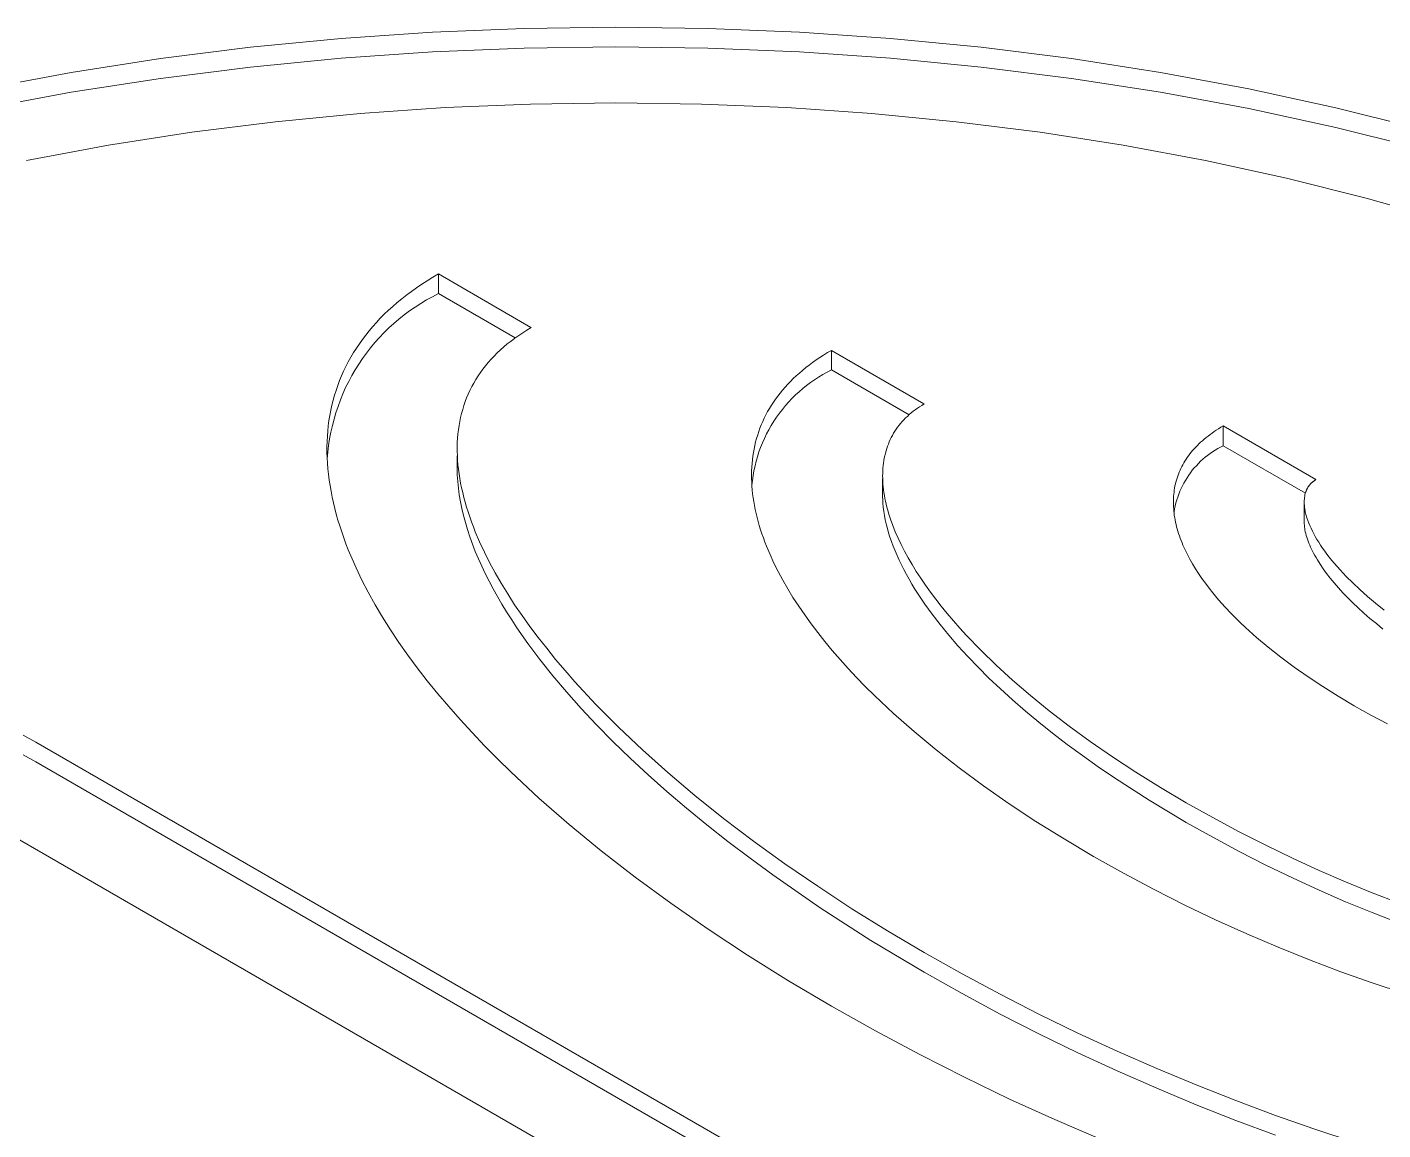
# Model space of a CAD drawing. Header units: millimetres. Extents: x -279 to 4999, y 61 to 3536.
# Drawn here: x 4712.91 to 4725.28, y 1405.73 to 1415.79 of the extents above; entities that cross this region are included whole.
import ezdxf

# ---------------------------------------------------------------- set-up
doc = ezdxf.new("R2010")
doc.units = ezdxf.units.MM
doc.layers.add('ZANO_R', color=7, linetype='Continuous', lineweight=0)

msp = doc.modelspace()

# ---------------------------------------------------------------- linework, layer by layer
at = {"layer": 'ZANO_R'}
for p, q in [((4714.952, 1415.602), (4715.78, 1415.683)), ((4715.78, 1415.683), (4716.613, 1415.74)), ((4716.613, 1415.74), (4717.449, 1415.775)), ((4717.449, 1415.775), (4718.286, 1415.786)), ((4718.286, 1415.786), (4719.123, 1415.775)), ((4719.123, 1415.775), (4719.959, 1415.74)), ((4719.959, 1415.74), (4720.792, 1415.683)), ((4720.792, 1415.683), (4721.619, 1415.602)), ((4714.131, 1415.499), (4714.952, 1415.602)), ((4715.78, 1415.503), (4716.613, 1415.56)), ((4716.613, 1415.56), (4717.449, 1415.595)), ((4717.449, 1415.595), (4718.286, 1415.606)), ((4718.286, 1415.606), (4719.123, 1415.595)), ((4719.123, 1415.595), (4719.959, 1415.56)), ((4719.959, 1415.56), (4720.792, 1415.503)), ((4721.619, 1415.602), (4722.441, 1415.499)), ((4713.317, 1415.372), (4714.131, 1415.499)), ((4714.952, 1415.422), (4715.78, 1415.503)), ((4720.792, 1415.503), (4721.619, 1415.422)), ((4722.441, 1415.499), (4723.255, 1415.372)), ((4712.512, 1415.222), (4713.317, 1415.372)), ((4713.317, 1415.192), (4714.131, 1415.319)), ((4714.131, 1415.319), (4714.952, 1415.422)), ((4721.619, 1415.422), (4722.441, 1415.319)), ((4722.441, 1415.319), (4723.255, 1415.192)), ((4723.255, 1415.372), (4724.06, 1415.223)), ((4712.512, 1415.043), (4713.317, 1415.192)), ((4723.255, 1415.192), (4724.06, 1415.043)), ((4724.06, 1415.223), (4724.853, 1415.05)), ((4717.506, 1415.084), (4716.728, 1415.052)), ((4718.286, 1415.095), (4717.506, 1415.084)), ((4719.066, 1415.084), (4718.286, 1415.095)), ((4719.844, 1415.052), (4719.066, 1415.084)), ((4715.952, 1414.998), (4715.181, 1414.923)), ((4716.728, 1415.052), (4715.952, 1414.998)), ((4720.619, 1414.998), (4719.844, 1415.052)), ((4721.391, 1414.923), (4720.619, 1414.998)), ((4724.06, 1415.043), (4724.853, 1414.87)), ((4724.853, 1415.05), (4725.634, 1414.854)), ((4714.416, 1414.827), (4713.658, 1414.709)), ((4715.181, 1414.923), (4714.416, 1414.827)), ((4722.156, 1414.827), (4721.391, 1414.923)), ((4722.914, 1414.709), (4722.156, 1414.827)), ((4724.853, 1414.87), (4725.634, 1414.675)), ((4713.658, 1414.709), (4712.909, 1414.57)), ((4723.663, 1414.57), (4722.914, 1414.709)), ((4724.402, 1414.409), (4723.663, 1414.57)), ((4725.13, 1414.227), (4724.402, 1414.409)), ((4725.844, 1414.024), (4725.13, 1414.227)), ((4716.515, 1413.441), (4716.564, 1413.473)), ((4716.564, 1413.473), (4716.615, 1413.504)), ((4716.615, 1413.504), (4716.666, 1413.535)), ((4716.666, 1413.535), (4717.511, 1413.047)), ((4716.666, 1413.535), (4716.666, 1413.355)), ((4716.333, 1413.309), (4716.377, 1413.343)), ((4716.377, 1413.343), (4716.421, 1413.376)), ((4716.421, 1413.376), (4716.468, 1413.409)), ((4716.468, 1413.409), (4716.515, 1413.441)), ((4716.612, 1413.327), (4716.666, 1413.355)), ((4716.666, 1413.355), (4717.366, 1412.951)), ((4716.211, 1413.203), (4716.25, 1413.239)), ((4716.25, 1413.239), (4716.291, 1413.274)), ((4716.291, 1413.274), (4716.333, 1413.309)), ((4716.403, 1413.198), (4716.454, 1413.233)), ((4716.454, 1413.233), (4716.505, 1413.266)), ((4716.505, 1413.266), (4716.558, 1413.298)), ((4716.558, 1413.298), (4716.612, 1413.327)), ((4716.067, 1413.055), (4716.101, 1413.093)), ((4716.101, 1413.093), (4716.136, 1413.13)), ((4716.136, 1413.13), (4716.173, 1413.167)), ((4716.173, 1413.167), (4716.211, 1413.203)), ((4716.214, 1413.042), (4716.259, 1413.083)), ((4716.259, 1413.083), (4716.306, 1413.123)), ((4716.306, 1413.123), (4716.354, 1413.161)), ((4716.354, 1413.161), (4716.403, 1413.198)), ((4715.974, 1412.938), (4716.004, 1412.977)), ((4716.004, 1412.977), (4716.035, 1413.016)), ((4716.035, 1413.016), (4716.067, 1413.055)), ((4716.128, 1412.954), (4716.17, 1412.999)), ((4716.17, 1412.999), (4716.214, 1413.042)), ((4717.399, 1412.974), (4717.363, 1412.949)), ((4717.436, 1412.998), (4717.399, 1412.974)), ((4717.474, 1413.022), (4717.436, 1412.998)), ((4717.513, 1413.046), (4717.474, 1413.022)), ((4715.892, 1412.817), (4715.918, 1412.858)), ((4715.918, 1412.858), (4715.945, 1412.898)), ((4715.945, 1412.898), (4715.974, 1412.938)), ((4716.01, 1412.813), (4716.048, 1412.861)), ((4716.048, 1412.861), (4716.087, 1412.908)), ((4716.087, 1412.908), (4716.128, 1412.954)), ((4717.232, 1412.843), (4717.203, 1412.815)), ((4717.263, 1412.87), (4717.232, 1412.843)), ((4717.295, 1412.897), (4717.263, 1412.87)), ((4717.329, 1412.923), (4717.295, 1412.897)), ((4717.363, 1412.949), (4717.329, 1412.923)), ((4720.215, 1412.817), (4720.252, 1412.838)), ((4720.252, 1412.838), (4721.096, 1412.351)), ((4720.252, 1412.838), (4720.252, 1412.659)), ((4715.823, 1412.692), (4715.844, 1412.734)), ((4715.844, 1412.734), (4715.868, 1412.776)), ((4715.868, 1412.776), (4715.892, 1412.817)), ((4715.907, 1412.66), (4715.94, 1412.712)), ((4715.94, 1412.712), (4715.974, 1412.763)), ((4715.974, 1412.763), (4716.01, 1412.813)), ((4717.121, 1412.728), (4717.096, 1412.698)), ((4717.147, 1412.757), (4717.121, 1412.728)), ((4717.174, 1412.786), (4717.147, 1412.757)), ((4717.203, 1412.815), (4717.174, 1412.786)), ((4720.048, 1412.703), (4720.08, 1412.727)), ((4720.08, 1412.727), (4720.112, 1412.75)), ((4720.112, 1412.75), (4720.146, 1412.773)), ((4720.146, 1412.773), (4720.18, 1412.795)), ((4720.18, 1412.795), (4720.215, 1412.817)), ((4715.765, 1412.562), (4715.783, 1412.606)), ((4715.783, 1412.606), (4715.802, 1412.649)), ((4715.802, 1412.649), (4715.823, 1412.692)), ((4715.848, 1412.553), (4715.876, 1412.607)), ((4715.876, 1412.607), (4715.907, 1412.66)), ((4717.028, 1412.605), (4717.008, 1412.572)), ((4717.05, 1412.636), (4717.028, 1412.605)), ((4717.072, 1412.667), (4717.05, 1412.636)), ((4717.096, 1412.698), (4717.072, 1412.667)), ((4719.904, 1412.58), (4719.931, 1412.606)), ((4719.931, 1412.606), (4719.959, 1412.631)), ((4719.959, 1412.631), (4719.988, 1412.655)), ((4719.988, 1412.655), (4720.017, 1412.68)), ((4720.017, 1412.68), (4720.048, 1412.703)), ((4720.098, 1412.57), (4720.135, 1412.594)), ((4720.135, 1412.594), (4720.173, 1412.617)), ((4720.173, 1412.617), (4720.212, 1412.638)), ((4720.212, 1412.638), (4720.252, 1412.659)), ((4720.252, 1412.659), (4720.96, 1412.25)), ((4715.719, 1412.428), (4715.733, 1412.473)), ((4715.733, 1412.473), (4715.748, 1412.518)), ((4715.748, 1412.518), (4715.765, 1412.562)), ((4715.795, 1412.442), (4715.82, 1412.498)), ((4715.82, 1412.498), (4715.848, 1412.553)), ((4716.954, 1412.473), (4716.939, 1412.439)), ((4716.971, 1412.507), (4716.954, 1412.473)), ((4716.989, 1412.54), (4716.971, 1412.507)), ((4717.008, 1412.572), (4716.989, 1412.54)), ((4719.784, 1412.448), (4719.806, 1412.476)), ((4719.806, 1412.476), (4719.829, 1412.502)), ((4719.829, 1412.502), (4719.853, 1412.529)), ((4719.853, 1412.529), (4719.878, 1412.555)), ((4719.878, 1412.555), (4719.904, 1412.58)), ((4719.957, 1412.461), (4719.991, 1412.49)), ((4719.991, 1412.49), (4720.025, 1412.518)), ((4720.025, 1412.518), (4720.061, 1412.544)), ((4720.061, 1412.544), (4720.098, 1412.57)), ((4715.695, 1412.337), (4715.706, 1412.383)), ((4715.706, 1412.383), (4715.719, 1412.428)), ((4715.751, 1412.327), (4715.772, 1412.385)), ((4715.772, 1412.385), (4715.795, 1412.442)), ((4716.911, 1412.37), (4716.899, 1412.335)), ((4716.924, 1412.405), (4716.911, 1412.37)), ((4716.939, 1412.439), (4716.924, 1412.405)), ((4719.704, 1412.337), (4719.723, 1412.365)), ((4719.723, 1412.365), (4719.742, 1412.393)), ((4719.742, 1412.393), (4719.763, 1412.421)), ((4719.763, 1412.421), (4719.784, 1412.448)), ((4719.832, 1412.334), (4719.862, 1412.367)), ((4719.862, 1412.367), (4719.892, 1412.399)), ((4719.892, 1412.399), (4719.924, 1412.431)), ((4719.924, 1412.431), (4719.957, 1412.461)), ((4721.098, 1412.349), (4721.077, 1412.336)), ((4715.668, 1412.197), (4715.676, 1412.244)), ((4715.676, 1412.244), (4715.685, 1412.291)), ((4715.685, 1412.291), (4715.695, 1412.337)), ((4715.714, 1412.21), (4715.731, 1412.269)), ((4715.731, 1412.269), (4715.751, 1412.327)), ((4716.869, 1412.226), (4716.861, 1412.189)), ((4716.878, 1412.262), (4716.869, 1412.226)), ((4716.888, 1412.299), (4716.878, 1412.262)), ((4716.899, 1412.335), (4716.888, 1412.299)), ((4719.625, 1412.189), (4719.639, 1412.219)), ((4719.639, 1412.219), (4719.654, 1412.249)), ((4719.654, 1412.249), (4719.67, 1412.279)), ((4719.67, 1412.279), (4719.687, 1412.308)), ((4719.687, 1412.308), (4719.704, 1412.337)), ((4719.726, 1412.191), (4719.751, 1412.228)), ((4719.751, 1412.228), (4719.777, 1412.264)), ((4719.777, 1412.264), (4719.804, 1412.299)), ((4719.804, 1412.299), (4719.832, 1412.334)), ((4720.928, 1412.221), (4720.913, 1412.204)), ((4720.945, 1412.236), (4720.928, 1412.221)), ((4720.962, 1412.252), (4720.945, 1412.236)), ((4720.98, 1412.267), (4720.962, 1412.252)), ((4720.998, 1412.282), (4720.98, 1412.267)), ((4721.017, 1412.296), (4720.998, 1412.282)), ((4721.036, 1412.31), (4721.017, 1412.296)), ((4721.056, 1412.323), (4721.036, 1412.31)), ((4721.077, 1412.336), (4721.056, 1412.323)), ((4715.654, 1412.054), (4715.657, 1412.102)), ((4715.657, 1412.102), (4715.662, 1412.15)), ((4715.662, 1412.15), (4715.668, 1412.197)), ((4715.685, 1412.091), (4715.699, 1412.151)), ((4715.699, 1412.151), (4715.714, 1412.21)), ((4716.849, 1412.113), (4716.845, 1412.075)), ((4716.855, 1412.151), (4716.849, 1412.113)), ((4716.861, 1412.189), (4716.855, 1412.151)), ((4719.579, 1412.066), (4719.589, 1412.097)), ((4719.589, 1412.097), (4719.6, 1412.128)), ((4719.6, 1412.128), (4719.612, 1412.159)), ((4719.612, 1412.159), (4719.625, 1412.189)), ((4719.66, 1412.075), (4719.681, 1412.114)), ((4719.681, 1412.114), (4719.703, 1412.153)), ((4719.703, 1412.153), (4719.726, 1412.191)), ((4720.831, 1412.1), (4720.819, 1412.081)), ((4720.843, 1412.118), (4720.831, 1412.1)), ((4720.856, 1412.136), (4720.843, 1412.118)), ((4720.869, 1412.154), (4720.856, 1412.136)), ((4720.883, 1412.171), (4720.869, 1412.154)), ((4720.897, 1412.188), (4720.883, 1412.171)), ((4720.913, 1412.204), (4720.897, 1412.188)), ((4723.725, 1412.083), (4723.744, 1412.097)), ((4723.744, 1412.097), (4723.763, 1412.11)), ((4723.763, 1412.11), (4723.784, 1412.123)), ((4723.784, 1412.123), (4723.804, 1412.136)), ((4723.804, 1412.136), (4723.826, 1412.148)), ((4723.826, 1412.148), (4724.672, 1411.659)), ((4723.826, 1412.148), (4723.826, 1411.968)), ((4715.65, 1411.957), (4715.651, 1412.005)), ((4715.651, 1412.005), (4715.654, 1412.054)), ((4715.657, 1411.909), (4715.665, 1411.97)), ((4715.665, 1411.97), (4715.674, 1412.03)), ((4715.674, 1412.03), (4715.685, 1412.091)), ((4716.839, 1411.997), (4716.838, 1411.957)), ((4716.842, 1412.036), (4716.839, 1411.997)), ((4716.845, 1412.075), (4716.842, 1412.036)), ((4719.546, 1411.938), (4719.553, 1411.971)), ((4719.553, 1411.971), (4719.56, 1412.003)), ((4719.56, 1412.003), (4719.569, 1412.035)), ((4719.569, 1412.035), (4719.579, 1412.066)), ((4719.606, 1411.953), (4719.623, 1411.994)), ((4719.623, 1411.994), (4719.641, 1412.035)), ((4719.641, 1412.035), (4719.66, 1412.075)), ((4720.771, 1411.983), (4720.763, 1411.963)), ((4720.78, 1412.004), (4720.771, 1411.983)), ((4720.789, 1412.024), (4720.78, 1412.004)), ((4720.798, 1412.043), (4720.789, 1412.024)), ((4720.808, 1412.062), (4720.798, 1412.043)), ((4720.819, 1412.081), (4720.808, 1412.062)), ((4723.575, 1411.955), (4723.59, 1411.97)), ((4723.59, 1411.97), (4723.605, 1411.985)), ((4723.605, 1411.985), (4723.62, 1411.999)), ((4723.62, 1411.999), (4723.636, 1412.014)), ((4723.636, 1412.014), (4723.653, 1412.028)), ((4723.653, 1412.028), (4723.67, 1412.042)), ((4723.67, 1412.042), (4723.688, 1412.056)), ((4723.688, 1412.056), (4723.706, 1412.07)), ((4723.706, 1412.07), (4723.725, 1412.083)), ((4723.801, 1411.956), (4723.826, 1411.968)), ((4723.826, 1411.968), (4724.576, 1411.536)), ((4715.65, 1411.907), (4715.65, 1411.957)), ((4715.652, 1411.858), (4715.65, 1411.907)), ((4715.652, 1411.847), (4715.657, 1411.909)), ((4715.654, 1411.808), (4715.652, 1411.858)), ((4716.838, 1411.957), (4716.838, 1411.917)), ((4716.838, 1411.917), (4716.84, 1411.877)), ((4716.838, 1411.759), (4716.838, 1411.877)), ((4716.84, 1411.877), (4716.842, 1411.836)), ((4719.531, 1411.84), (4719.535, 1411.873)), ((4719.535, 1411.873), (4719.54, 1411.906)), ((4719.54, 1411.906), (4719.546, 1411.938)), ((4719.565, 1411.826), (4719.578, 1411.868)), ((4719.578, 1411.868), (4719.591, 1411.911)), ((4719.591, 1411.911), (4719.606, 1411.953)), ((4720.734, 1411.855), (4720.73, 1411.832)), ((4720.739, 1411.877), (4720.734, 1411.855)), ((4720.744, 1411.899), (4720.739, 1411.877)), ((4720.75, 1411.92), (4720.744, 1411.899)), ((4720.756, 1411.942), (4720.75, 1411.92)), ((4720.763, 1411.963), (4720.756, 1411.942)), ((4723.477, 1411.828), (4723.487, 1411.844)), ((4723.487, 1411.844), (4723.498, 1411.861)), ((4723.498, 1411.861), (4723.51, 1411.877)), ((4723.51, 1411.877), (4723.522, 1411.893)), ((4723.522, 1411.893), (4723.534, 1411.908)), ((4723.534, 1411.908), (4723.547, 1411.924)), ((4723.547, 1411.924), (4723.561, 1411.939)), ((4723.561, 1411.939), (4723.575, 1411.955)), ((4723.62, 1411.826), (4723.64, 1411.845)), ((4723.64, 1411.845), (4723.662, 1411.863)), ((4723.662, 1411.863), (4723.684, 1411.88)), ((4723.684, 1411.88), (4723.706, 1411.897)), ((4723.706, 1411.897), (4723.729, 1411.913)), ((4723.729, 1411.913), (4723.752, 1411.928)), ((4723.752, 1411.928), (4723.776, 1411.942)), ((4723.776, 1411.942), (4723.801, 1411.956)), ((4715.658, 1411.757), (4715.654, 1411.808)), ((4715.664, 1411.707), (4715.658, 1411.757)), ((4716.841, 1411.842), (4716.838, 1411.778)), ((4716.838, 1411.759), (4716.839, 1411.73)), ((4716.839, 1411.73), (4716.839, 1411.701)), ((4716.842, 1411.836), (4716.845, 1411.795)), ((4716.845, 1411.795), (4716.849, 1411.753)), ((4716.849, 1411.753), (4716.855, 1411.712)), ((4719.523, 1411.704), (4719.524, 1411.738)), ((4719.524, 1411.738), (4719.525, 1411.772)), ((4719.525, 1411.772), (4719.528, 1411.806)), ((4719.528, 1411.806), (4719.531, 1411.84)), ((4719.537, 1411.695), (4719.545, 1411.739)), ((4719.545, 1411.739), (4719.555, 1411.783)), ((4719.555, 1411.783), (4719.565, 1411.826)), ((4720.722, 1411.763), (4720.72, 1411.74)), ((4720.72, 1411.74), (4720.72, 1411.716)), ((4720.724, 1411.787), (4720.722, 1411.763)), ((4720.727, 1411.81), (4720.724, 1411.787)), ((4720.73, 1411.832), (4720.727, 1411.81)), ((4723.417, 1411.709), (4723.424, 1411.726)), ((4723.424, 1411.726), (4723.432, 1411.744)), ((4723.432, 1411.744), (4723.44, 1411.761)), ((4723.44, 1411.761), (4723.448, 1411.778)), ((4723.448, 1411.778), (4723.457, 1411.795)), ((4723.457, 1411.795), (4723.467, 1411.811)), ((4723.467, 1411.811), (4723.477, 1411.828)), ((4723.511, 1411.699), (4723.527, 1411.721)), ((4723.527, 1411.721), (4723.544, 1411.744)), ((4723.544, 1411.744), (4723.562, 1411.765)), ((4723.562, 1411.765), (4723.581, 1411.786)), ((4723.581, 1411.786), (4723.6, 1411.806)), ((4723.6, 1411.806), (4723.62, 1411.826)), ((4715.67, 1411.655), (4715.664, 1411.707)), ((4715.678, 1411.604), (4715.67, 1411.655)), ((4715.687, 1411.552), (4715.678, 1411.604)), ((4716.839, 1411.701), (4716.841, 1411.671)), ((4716.841, 1411.671), (4716.843, 1411.641)), ((4716.843, 1411.641), (4716.846, 1411.611)), ((4716.846, 1411.611), (4716.849, 1411.58)), ((4716.855, 1411.712), (4716.862, 1411.669)), ((4716.862, 1411.669), (4716.869, 1411.627)), ((4716.869, 1411.627), (4716.878, 1411.584)), ((4719.524, 1411.67), (4719.523, 1411.704)), ((4719.525, 1411.635), (4719.524, 1411.67)), ((4719.527, 1411.6), (4719.525, 1411.635)), ((4719.526, 1411.607), (4719.531, 1411.651)), ((4719.53, 1411.565), (4719.527, 1411.6)), ((4719.531, 1411.651), (4719.537, 1411.695)), ((4720.72, 1411.716), (4720.719, 1411.692)), ((4720.719, 1411.692), (4720.72, 1411.667)), ((4720.719, 1411.515), (4720.719, 1411.667)), ((4720.72, 1411.667), (4720.721, 1411.642)), ((4720.721, 1411.642), (4720.722, 1411.617)), ((4720.722, 1411.617), (4720.725, 1411.592)), ((4723.382, 1411.582), (4723.386, 1411.601)), ((4723.386, 1411.601), (4723.39, 1411.619)), ((4723.39, 1411.619), (4723.394, 1411.637)), ((4723.394, 1411.637), (4723.399, 1411.655)), ((4723.399, 1411.655), (4723.405, 1411.673)), ((4723.405, 1411.673), (4723.411, 1411.691)), ((4723.411, 1411.691), (4723.417, 1411.709)), ((4723.442, 1411.578), (4723.454, 1411.603)), ((4723.454, 1411.603), (4723.467, 1411.627)), ((4723.467, 1411.627), (4723.481, 1411.652)), ((4723.481, 1411.652), (4723.496, 1411.675)), ((4723.496, 1411.675), (4723.511, 1411.699)), ((4724.606, 1411.599), (4724.604, 1411.596)), ((4724.608, 1411.602), (4724.606, 1411.599)), ((4724.61, 1411.605), (4724.608, 1411.602)), ((4724.613, 1411.608), (4724.61, 1411.605)), ((4724.615, 1411.611), (4724.613, 1411.608)), ((4724.618, 1411.614), (4724.615, 1411.611)), ((4724.62, 1411.617), (4724.618, 1411.614)), ((4724.623, 1411.62), (4724.62, 1411.617)), ((4724.625, 1411.623), (4724.623, 1411.62)), ((4724.628, 1411.625), (4724.625, 1411.623)), ((4724.631, 1411.628), (4724.628, 1411.625)), ((4724.634, 1411.631), (4724.631, 1411.628)), ((4724.637, 1411.633), (4724.634, 1411.631)), ((4724.64, 1411.636), (4724.637, 1411.633)), ((4724.643, 1411.638), (4724.64, 1411.636)), ((4724.646, 1411.641), (4724.643, 1411.638)), ((4724.649, 1411.643), (4724.646, 1411.641)), ((4724.652, 1411.646), (4724.649, 1411.643)), ((4724.655, 1411.648), (4724.652, 1411.646)), ((4724.659, 1411.65), (4724.655, 1411.648)), ((4724.662, 1411.653), (4724.659, 1411.65)), ((4724.665, 1411.655), (4724.662, 1411.653)), ((4724.669, 1411.657), (4724.665, 1411.655)), ((4724.672, 1411.659), (4724.669, 1411.657)), ((4715.697, 1411.5), (4715.687, 1411.552)), ((4715.708, 1411.448), (4715.697, 1411.5)), ((4716.849, 1411.58), (4716.852, 1411.55)), ((4716.852, 1411.55), (4716.857, 1411.519)), ((4716.857, 1411.519), (4716.867, 1411.457)), ((4716.878, 1411.584), (4716.888, 1411.541)), ((4716.888, 1411.541), (4716.898, 1411.497)), ((4716.898, 1411.497), (4716.91, 1411.453)), ((4719.533, 1411.53), (4719.53, 1411.565)), ((4719.538, 1411.494), (4719.533, 1411.53)), ((4719.543, 1411.458), (4719.538, 1411.494)), ((4720.719, 1411.515), (4720.719, 1411.497)), ((4720.719, 1411.497), (4720.72, 1411.479)), ((4720.72, 1411.479), (4720.721, 1411.461)), ((4720.725, 1411.592), (4720.728, 1411.566)), ((4720.728, 1411.566), (4720.731, 1411.541)), ((4720.731, 1411.541), (4720.735, 1411.515)), ((4720.735, 1411.515), (4720.74, 1411.488)), ((4720.74, 1411.488), (4720.745, 1411.462)), ((4723.371, 1411.469), (4723.372, 1411.488)), ((4723.372, 1411.488), (4723.373, 1411.507)), ((4723.373, 1411.507), (4723.375, 1411.526)), ((4723.375, 1411.526), (4723.377, 1411.545)), ((4723.377, 1411.545), (4723.379, 1411.564)), ((4723.379, 1411.564), (4723.382, 1411.582)), ((4723.394, 1411.447), (4723.402, 1411.473)), ((4723.402, 1411.473), (4723.411, 1411.5)), ((4723.411, 1411.5), (4723.42, 1411.526)), ((4723.42, 1411.526), (4723.43, 1411.552)), ((4723.43, 1411.552), (4723.442, 1411.578)), ((4724.566, 1411.481), (4724.565, 1411.472)), ((4724.567, 1411.498), (4724.566, 1411.489)), ((4724.566, 1411.489), (4724.566, 1411.481)), ((4724.569, 1411.506), (4724.567, 1411.498)), ((4724.57, 1411.515), (4724.569, 1411.506)), ((4724.572, 1411.523), (4724.57, 1411.515)), ((4724.574, 1411.531), (4724.572, 1411.523)), ((4724.577, 1411.539), (4724.574, 1411.531)), ((4724.579, 1411.547), (4724.577, 1411.539)), ((4724.58, 1411.55), (4724.579, 1411.547)), ((4724.582, 1411.554), (4724.58, 1411.55)), ((4724.583, 1411.558), (4724.582, 1411.554)), ((4724.585, 1411.561), (4724.583, 1411.558)), ((4724.586, 1411.565), (4724.585, 1411.561)), ((4724.588, 1411.569), (4724.586, 1411.565)), ((4724.59, 1411.572), (4724.588, 1411.569)), ((4724.592, 1411.576), (4724.59, 1411.572)), ((4724.593, 1411.579), (4724.592, 1411.576)), ((4724.595, 1411.582), (4724.593, 1411.579)), ((4724.597, 1411.586), (4724.595, 1411.582)), ((4724.599, 1411.589), (4724.597, 1411.586)), ((4724.601, 1411.592), (4724.599, 1411.589)), ((4724.604, 1411.596), (4724.601, 1411.592)), ((4715.721, 1411.396), (4715.708, 1411.448)), ((4715.735, 1411.343), (4715.721, 1411.396)), ((4716.867, 1411.457), (4716.88, 1411.395)), ((4716.88, 1411.395), (4716.895, 1411.331)), ((4716.91, 1411.453), (4716.923, 1411.409)), ((4716.923, 1411.409), (4716.937, 1411.365)), ((4716.937, 1411.365), (4716.952, 1411.32)), ((4719.55, 1411.422), (4719.543, 1411.458)), ((4719.557, 1411.386), (4719.55, 1411.422)), ((4719.565, 1411.35), (4719.557, 1411.386)), ((4719.574, 1411.313), (4719.565, 1411.35)), ((4720.721, 1411.461), (4720.722, 1411.443)), ((4720.722, 1411.443), (4720.725, 1411.406)), ((4720.725, 1411.406), (4720.73, 1411.369)), ((4720.73, 1411.369), (4720.736, 1411.331)), ((4720.745, 1411.462), (4720.752, 1411.435)), ((4720.752, 1411.435), (4720.758, 1411.408)), ((4720.758, 1411.408), (4720.766, 1411.381)), ((4720.766, 1411.381), (4720.773, 1411.353)), ((4720.773, 1411.353), (4720.782, 1411.325)), ((4723.371, 1411.449), (4723.371, 1411.469)), ((4723.372, 1411.43), (4723.371, 1411.449)), ((4723.372, 1411.41), (4723.372, 1411.43)), ((4723.374, 1411.391), (4723.372, 1411.41)), ((4723.375, 1411.371), (4723.374, 1411.391)), ((4723.378, 1411.351), (4723.375, 1411.371)), ((4723.377, 1411.365), (4723.382, 1411.392)), ((4723.38, 1411.331), (4723.378, 1411.351)), ((4723.382, 1411.392), (4723.387, 1411.419)), ((4723.387, 1411.419), (4723.394, 1411.447)), ((4724.565, 1411.472), (4724.565, 1411.462)), ((4724.565, 1411.462), (4724.565, 1411.453)), ((4724.565, 1411.453), (4724.565, 1411.444)), ((4724.565, 1411.444), (4724.565, 1411.434)), ((4724.565, 1411.275), (4724.565, 1411.435)), ((4724.565, 1411.434), (4724.566, 1411.425)), ((4724.566, 1411.425), (4724.567, 1411.415)), ((4724.567, 1411.415), (4724.568, 1411.405)), ((4724.568, 1411.405), (4724.569, 1411.395)), ((4724.569, 1411.395), (4724.571, 1411.384)), ((4724.571, 1411.384), (4724.573, 1411.374)), ((4724.573, 1411.374), (4724.575, 1411.363)), ((4724.575, 1411.363), (4724.577, 1411.353)), ((4724.577, 1411.353), (4724.58, 1411.342)), ((4715.75, 1411.289), (4715.735, 1411.343)), ((4715.766, 1411.236), (4715.75, 1411.289)), ((4715.784, 1411.182), (4715.766, 1411.236)), ((4716.895, 1411.331), (4716.912, 1411.267)), ((4716.912, 1411.267), (4716.931, 1411.203)), ((4716.952, 1411.32), (4716.968, 1411.275)), ((4716.968, 1411.275), (4716.985, 1411.229)), ((4716.985, 1411.229), (4717.003, 1411.184)), ((4719.584, 1411.276), (4719.574, 1411.313)), ((4719.594, 1411.239), (4719.584, 1411.276)), ((4719.606, 1411.202), (4719.594, 1411.239)), ((4720.736, 1411.331), (4720.743, 1411.292)), ((4720.743, 1411.292), (4720.752, 1411.254)), ((4720.752, 1411.254), (4720.762, 1411.214)), ((4720.782, 1411.325), (4720.791, 1411.298)), ((4720.791, 1411.298), (4720.812, 1411.241)), ((4720.812, 1411.241), (4720.834, 1411.183)), ((4723.384, 1411.311), (4723.38, 1411.331)), ((4723.387, 1411.291), (4723.384, 1411.311)), ((4723.392, 1411.27), (4723.387, 1411.291)), ((4723.396, 1411.25), (4723.392, 1411.27)), ((4723.401, 1411.229), (4723.396, 1411.25)), ((4723.407, 1411.209), (4723.401, 1411.229)), ((4724.565, 1411.275), (4724.565, 1411.268)), ((4724.565, 1411.268), (4724.565, 1411.261)), ((4724.565, 1411.261), (4724.565, 1411.253)), ((4724.565, 1411.253), (4724.566, 1411.246)), ((4724.566, 1411.246), (4724.566, 1411.238)), ((4724.566, 1411.238), (4724.567, 1411.231)), ((4724.567, 1411.231), (4724.568, 1411.223)), ((4724.58, 1411.342), (4724.583, 1411.331)), ((4724.583, 1411.331), (4724.586, 1411.32)), ((4724.586, 1411.32), (4724.59, 1411.309)), ((4724.59, 1411.309), (4724.597, 1411.286)), ((4724.597, 1411.286), (4724.606, 1411.263)), ((4724.606, 1411.263), (4724.616, 1411.239)), ((4724.616, 1411.239), (4724.627, 1411.215)), ((4715.803, 1411.128), (4715.784, 1411.182)), ((4715.823, 1411.074), (4715.803, 1411.128)), ((4716.931, 1411.203), (4716.953, 1411.137)), ((4716.953, 1411.137), (4716.977, 1411.071)), ((4717.003, 1411.184), (4717.042, 1411.092)), ((4719.618, 1411.165), (4719.606, 1411.202)), ((4719.631, 1411.127), (4719.618, 1411.165)), ((4719.645, 1411.089), (4719.631, 1411.127)), ((4720.762, 1411.214), (4720.773, 1411.174)), ((4720.773, 1411.174), (4720.786, 1411.134)), ((4720.786, 1411.134), (4720.8, 1411.093)), ((4720.834, 1411.183), (4720.86, 1411.125)), ((4720.86, 1411.125), (4720.888, 1411.066)), ((4723.413, 1411.188), (4723.407, 1411.209)), ((4723.419, 1411.167), (4723.413, 1411.188)), ((4723.426, 1411.146), (4723.419, 1411.167)), ((4723.434, 1411.125), (4723.426, 1411.146)), ((4723.442, 1411.104), (4723.434, 1411.125)), ((4723.45, 1411.083), (4723.442, 1411.104)), ((4724.568, 1411.223), (4724.569, 1411.215)), ((4724.569, 1411.215), (4724.572, 1411.2)), ((4724.572, 1411.2), (4724.575, 1411.183)), ((4724.575, 1411.183), (4724.579, 1411.167)), ((4724.579, 1411.167), (4724.583, 1411.15)), ((4724.583, 1411.15), (4724.588, 1411.133)), ((4724.588, 1411.133), (4724.594, 1411.116)), ((4724.594, 1411.116), (4724.6, 1411.098)), ((4724.627, 1411.215), (4724.639, 1411.19)), ((4724.639, 1411.19), (4724.652, 1411.165)), ((4724.652, 1411.165), (4724.666, 1411.14)), ((4724.666, 1411.14), (4724.681, 1411.114)), ((4724.681, 1411.114), (4724.697, 1411.088)), ((4715.844, 1411.019), (4715.823, 1411.074)), ((4715.866, 1410.965), (4715.844, 1411.019)), ((4716.977, 1411.071), (4717.003, 1411.004)), ((4717.003, 1411.004), (4717.031, 1410.937)), ((4717.042, 1411.092), (4717.086, 1410.998)), ((4717.086, 1410.998), (4717.133, 1410.904)), ((4719.66, 1411.051), (4719.645, 1411.089)), ((4719.692, 1410.975), (4719.66, 1411.051)), ((4720.8, 1411.093), (4720.815, 1411.051)), ((4720.815, 1411.051), (4720.832, 1411.01)), ((4720.832, 1411.01), (4720.85, 1410.967)), ((4720.888, 1411.066), (4720.918, 1411.006)), ((4720.918, 1411.006), (4720.951, 1410.946)), ((4723.459, 1411.062), (4723.45, 1411.083)), ((4723.478, 1411.019), (4723.459, 1411.062)), ((4723.499, 1410.977), (4723.478, 1411.019)), ((4724.6, 1411.098), (4724.607, 1411.08)), ((4724.607, 1411.08), (4724.615, 1411.062)), ((4724.615, 1411.062), (4724.623, 1411.044)), ((4724.623, 1411.044), (4724.632, 1411.025)), ((4724.632, 1411.025), (4724.641, 1411.006)), ((4724.641, 1411.006), (4724.651, 1410.987)), ((4724.651, 1410.987), (4724.662, 1410.967)), ((4724.697, 1411.088), (4724.714, 1411.061)), ((4724.714, 1411.061), (4724.732, 1411.034)), ((4724.732, 1411.034), (4724.752, 1411.006)), ((4724.752, 1411.006), (4724.772, 1410.979)), ((4724.772, 1410.979), (4724.794, 1410.951)), ((4715.915, 1410.854), (4715.866, 1410.965)), ((4715.968, 1410.743), (4715.915, 1410.854)), ((4717.031, 1410.937), (4717.062, 1410.869)), ((4717.062, 1410.869), (4717.094, 1410.801)), ((4717.133, 1410.904), (4717.184, 1410.809)), ((4719.727, 1410.898), (4719.692, 1410.975)), ((4719.766, 1410.821), (4719.727, 1410.898)), ((4720.85, 1410.967), (4720.869, 1410.925)), ((4720.869, 1410.925), (4720.89, 1410.882)), ((4720.89, 1410.882), (4720.912, 1410.838)), ((4720.951, 1410.946), (4720.987, 1410.884)), ((4720.987, 1410.884), (4721.025, 1410.822)), ((4723.522, 1410.933), (4723.499, 1410.977)), ((4723.547, 1410.89), (4723.522, 1410.933)), ((4723.573, 1410.846), (4723.547, 1410.89)), ((4724.662, 1410.967), (4724.673, 1410.948)), ((4724.673, 1410.948), (4724.685, 1410.928)), ((4724.685, 1410.928), (4724.71, 1410.887)), ((4724.71, 1410.887), (4724.739, 1410.845)), ((4724.794, 1410.951), (4724.817, 1410.922)), ((4724.817, 1410.922), (4724.841, 1410.894)), ((4724.841, 1410.894), (4724.892, 1410.835)), ((4716.026, 1410.631), (4715.968, 1410.743)), ((4717.094, 1410.801), (4717.129, 1410.732)), ((4717.129, 1410.732), (4717.166, 1410.663)), ((4717.184, 1410.809), (4717.24, 1410.713)), ((4719.808, 1410.742), (4719.766, 1410.821)), ((4719.853, 1410.664), (4719.808, 1410.742)), ((4720.912, 1410.838), (4720.936, 1410.794)), ((4720.936, 1410.794), (4720.96, 1410.75)), ((4720.96, 1410.75), (4720.986, 1410.705)), ((4721.025, 1410.822), (4721.066, 1410.76)), ((4721.066, 1410.76), (4721.109, 1410.696)), ((4723.601, 1410.802), (4723.573, 1410.846)), ((4723.631, 1410.758), (4723.601, 1410.802)), ((4723.663, 1410.714), (4723.631, 1410.758)), ((4724.739, 1410.845), (4724.769, 1410.803)), ((4724.769, 1410.803), (4724.803, 1410.76)), ((4724.803, 1410.76), (4724.839, 1410.716)), ((4724.892, 1410.835), (4724.947, 1410.776)), ((4724.947, 1410.776), (4725.007, 1410.716)), ((4716.089, 1410.518), (4716.026, 1410.631)), ((4717.166, 1410.663), (4717.205, 1410.593)), ((4717.24, 1410.713), (4717.299, 1410.616)), ((4717.299, 1410.616), (4717.362, 1410.518)), ((4719.901, 1410.585), (4719.853, 1410.664)), ((4720.986, 1410.705), (4721.014, 1410.66)), ((4721.014, 1410.66), (4721.043, 1410.615)), ((4721.043, 1410.615), (4721.104, 1410.523)), ((4721.109, 1410.696), (4721.155, 1410.632)), ((4721.155, 1410.632), (4721.203, 1410.568)), ((4723.697, 1410.67), (4723.663, 1410.714)), ((4723.732, 1410.625), (4723.697, 1410.67)), ((4723.769, 1410.58), (4723.732, 1410.625)), ((4724.839, 1410.716), (4724.877, 1410.672)), ((4724.877, 1410.672), (4724.918, 1410.626)), ((4724.918, 1410.626), (4724.962, 1410.581)), ((4725.007, 1410.716), (4725.072, 1410.655)), ((4725.072, 1410.655), (4725.141, 1410.593)), ((4716.157, 1410.404), (4716.089, 1410.518)), ((4717.205, 1410.593), (4717.246, 1410.522)), ((4717.246, 1410.522), (4717.289, 1410.452)), ((4717.362, 1410.518), (4717.429, 1410.42)), ((4719.953, 1410.505), (4719.901, 1410.585)), ((4720.008, 1410.425), (4719.953, 1410.505)), ((4721.104, 1410.523), (4721.172, 1410.43)), ((4721.203, 1410.568), (4721.254, 1410.503)), ((4721.254, 1410.503), (4721.308, 1410.437)), ((4723.808, 1410.535), (4723.769, 1410.58)), ((4723.849, 1410.49), (4723.808, 1410.535)), ((4723.892, 1410.445), (4723.849, 1410.49)), ((4724.962, 1410.581), (4725.009, 1410.534)), ((4725.009, 1410.534), (4725.058, 1410.488)), ((4725.058, 1410.488), (4725.11, 1410.44)), ((4725.141, 1410.593), (4725.215, 1410.531)), ((4725.215, 1410.531), (4725.294, 1410.468)), ((4716.229, 1410.289), (4716.157, 1410.404)), ((4717.289, 1410.452), (4717.335, 1410.38)), ((4717.335, 1410.38), (4717.382, 1410.308)), ((4717.429, 1410.42), (4717.5, 1410.32)), ((4720.066, 1410.344), (4720.008, 1410.425)), ((4721.172, 1410.43), (4721.244, 1410.336)), ((4721.308, 1410.437), (4721.364, 1410.371)), ((4721.364, 1410.371), (4721.422, 1410.305)), ((4723.936, 1410.4), (4723.892, 1410.445)), ((4723.982, 1410.355), (4723.936, 1410.4)), ((4725.11, 1410.44), (4725.165, 1410.393)), ((4725.165, 1410.393), (4725.223, 1410.345)), ((4716.306, 1410.174), (4716.229, 1410.289)), ((4717.382, 1410.308), (4717.483, 1410.164)), ((4717.5, 1410.32), (4717.575, 1410.22)), ((4720.127, 1410.264), (4720.066, 1410.344)), ((4720.192, 1410.182), (4720.127, 1410.264)), ((4721.244, 1410.336), (4721.322, 1410.24)), ((4721.322, 1410.24), (4721.406, 1410.144)), ((4721.422, 1410.305), (4721.484, 1410.238)), ((4721.484, 1410.238), (4721.614, 1410.103)), ((4724.029, 1410.31), (4723.982, 1410.355)), ((4724.13, 1410.219), (4724.029, 1410.31)), ((4725.223, 1410.345), (4725.283, 1410.296)), ((4716.388, 1410.058), (4716.306, 1410.174)), ((4717.483, 1410.164), (4717.593, 1410.018)), ((4717.575, 1410.22), (4717.654, 1410.12)), ((4717.654, 1410.12), (4717.736, 1410.018)), ((4720.259, 1410.101), (4720.192, 1410.182)), ((4721.406, 1410.144), (4721.495, 1410.046)), ((4724.237, 1410.129), (4724.13, 1410.219)), ((4724.351, 1410.039), (4724.237, 1410.129)), ((4716.474, 1409.941), (4716.388, 1410.058)), ((4717.593, 1410.018), (4717.71, 1409.87)), ((4717.736, 1410.018), (4717.822, 1409.917)), ((4720.33, 1410.019), (4720.259, 1410.101)), ((4720.404, 1409.937), (4720.33, 1410.019)), ((4721.495, 1410.046), (4721.589, 1409.948)), ((4721.614, 1410.103), (4721.754, 1409.966)), ((4724.472, 1409.949), (4724.351, 1410.039)), ((4716.565, 1409.824), (4716.474, 1409.941)), ((4717.71, 1409.87), (4717.835, 1409.722)), ((4717.822, 1409.917), (4717.912, 1409.815)), ((4720.481, 1409.855), (4720.404, 1409.937)), ((4721.589, 1409.948), (4721.689, 1409.849)), ((4721.754, 1409.966), (4721.905, 1409.828)), ((4724.6, 1409.86), (4724.472, 1409.949)), ((4716.66, 1409.706), (4716.565, 1409.824)), ((4717.912, 1409.815), (4718.103, 1409.609)), ((4720.561, 1409.773), (4720.481, 1409.855)), ((4720.644, 1409.69), (4720.561, 1409.773)), ((4721.689, 1409.849), (4721.794, 1409.749)), ((4721.794, 1409.749), (4721.905, 1409.649)), ((4721.905, 1409.828), (4722.067, 1409.69)), ((4724.734, 1409.771), (4724.6, 1409.86)), ((4724.874, 1409.683), (4724.734, 1409.771)), ((4716.76, 1409.588), (4716.66, 1409.706)), ((4717.835, 1409.722), (4717.969, 1409.572)), ((4720.819, 1409.525), (4720.644, 1409.69)), ((4721.905, 1409.649), (4722.021, 1409.548)), ((4722.067, 1409.69), (4722.238, 1409.55)), ((4725.021, 1409.596), (4724.874, 1409.683)), ((4716.864, 1409.47), (4716.76, 1409.588)), ((4717.969, 1409.572), (4718.11, 1409.422)), ((4718.103, 1409.609), (4718.308, 1409.402)), ((4721.007, 1409.36), (4720.819, 1409.525)), ((4722.021, 1409.548), (4722.143, 1409.447)), ((4722.238, 1409.55), (4722.421, 1409.41)), ((4725.172, 1409.511), (4725.021, 1409.596)), ((4725.324, 1409.43), (4725.172, 1409.511)), ((4716.973, 1409.351), (4716.864, 1409.47)), ((4718.11, 1409.422), (4718.259, 1409.27)), ((4718.308, 1409.402), (4718.527, 1409.194)), ((4722.143, 1409.447), (4722.27, 1409.345)), ((4722.421, 1409.41), (4722.613, 1409.27)), ((4712.877, 1409.327), (4712.993, 1409.264)), ((4712.993, 1409.264), (4724.424, 1402.665)), ((4717.087, 1409.232), (4716.973, 1409.351)), ((4718.259, 1409.27), (4718.415, 1409.119)), ((4721.206, 1409.195), (4721.007, 1409.36)), ((4722.27, 1409.345), (4722.403, 1409.244)), ((4722.613, 1409.27), (4722.816, 1409.13)), ((4712.877, 1409.147), (4712.993, 1409.084)), ((4717.205, 1409.112), (4717.087, 1409.232)), ((4718.527, 1409.194), (4718.76, 1408.986)), ((4721.417, 1409.03), (4721.206, 1409.195)), ((4722.403, 1409.244), (4722.542, 1409.142)), ((4722.542, 1409.142), (4722.686, 1409.04)), ((4722.816, 1409.13), (4723.03, 1408.99)), ((4712.993, 1409.084), (4724.424, 1402.485)), ((4717.327, 1408.992), (4717.205, 1409.112)), ((4718.415, 1409.119), (4718.579, 1408.966)), ((4721.639, 1408.866), (4721.417, 1409.03)), ((4722.686, 1409.04), (4722.835, 1408.938)), ((4717.584, 1408.752), (4717.327, 1408.992)), ((4718.579, 1408.966), (4718.751, 1408.814)), ((4718.76, 1408.986), (4719.007, 1408.777)), ((4722.835, 1408.938), (4723.151, 1408.734)), ((4723.03, 1408.99), (4723.254, 1408.85)), ((4723.577, 1402.176), (4712.146, 1408.775)), ((4717.859, 1408.512), (4717.584, 1408.752)), ((4718.751, 1408.814), (4718.929, 1408.662)), ((4719.007, 1408.777), (4719.267, 1408.569)), ((4721.873, 1408.703), (4721.639, 1408.866)), ((4723.254, 1408.85), (4723.489, 1408.711)), ((4718.929, 1408.662), (4719.115, 1408.509)), ((4722.118, 1408.541), (4721.873, 1408.703)), ((4723.151, 1408.734), (4723.489, 1408.532)), ((4723.489, 1408.711), (4723.73, 1408.576)), ((4718.151, 1408.272), (4717.859, 1408.512)), ((4719.115, 1408.509), (4719.308, 1408.357)), ((4719.267, 1408.569), (4719.541, 1408.361)), ((4722.375, 1408.381), (4722.118, 1408.541)), ((4723.489, 1408.532), (4723.73, 1408.396)), ((4723.73, 1408.576), (4723.972, 1408.446)), ((4722.642, 1408.222), (4722.375, 1408.381)), ((4723.73, 1408.396), (4723.972, 1408.267)), ((4723.972, 1408.446), (4724.214, 1408.323)), ((4718.46, 1408.033), (4718.151, 1408.272)), ((4719.308, 1408.357), (4719.509, 1408.205)), ((4719.541, 1408.361), (4719.828, 1408.154)), ((4723.972, 1408.267), (4724.214, 1408.143)), ((4724.214, 1408.323), (4724.457, 1408.206)), ((4719.509, 1408.205), (4719.716, 1408.054)), ((4719.828, 1408.154), (4720.127, 1407.949)), ((4722.917, 1408.068), (4722.642, 1408.222)), ((4724.214, 1408.143), (4724.457, 1408.026)), ((4724.457, 1408.206), (4724.7, 1408.094)), ((4718.786, 1407.794), (4718.46, 1408.033)), ((4719.716, 1408.054), (4720.15, 1407.753)), ((4723.195, 1407.92), (4722.917, 1408.068)), ((4724.457, 1408.026), (4724.7, 1407.915)), ((4724.7, 1408.094), (4724.942, 1407.989)), ((4720.127, 1407.949), (4720.439, 1407.745)), ((4723.475, 1407.778), (4723.195, 1407.92)), ((4724.7, 1407.915), (4724.942, 1407.809)), ((4724.942, 1407.989), (4725.184, 1407.89)), ((4725.184, 1407.89), (4725.424, 1407.797)), ((4719.128, 1407.557), (4718.786, 1407.794)), ((4723.757, 1407.643), (4723.475, 1407.778)), ((4724.942, 1407.809), (4725.184, 1407.71)), ((4720.15, 1407.753), (4720.612, 1407.456)), ((4720.439, 1407.745), (4720.763, 1407.544)), ((4724.041, 1407.515), (4723.757, 1407.643)), ((4725.184, 1407.71), (4725.424, 1407.617)), ((4719.487, 1407.321), (4719.128, 1407.557)), ((4720.763, 1407.544), (4721.099, 1407.345)), ((4724.327, 1407.393), (4724.041, 1407.515)), ((4720.612, 1407.456), (4721.099, 1407.165)), ((4724.613, 1407.278), (4724.327, 1407.393)), ((4719.861, 1407.087), (4719.487, 1407.321)), ((4721.099, 1407.345), (4721.443, 1407.151)), ((4724.899, 1407.17), (4724.613, 1407.278)), ((4721.099, 1407.165), (4721.443, 1406.971)), ((4721.443, 1407.151), (4721.792, 1406.964)), ((4725.185, 1407.069), (4724.899, 1407.17)), ((4720.252, 1406.856), (4719.861, 1407.087)), ((4725.47, 1406.975), (4725.185, 1407.069)), ((4721.443, 1406.971), (4721.792, 1406.784)), ((4721.792, 1406.964), (4722.145, 1406.783)), ((4720.653, 1406.63), (4720.252, 1406.856)), ((4721.792, 1406.784), (4722.145, 1406.604)), ((4722.145, 1406.783), (4722.501, 1406.611)), ((4721.057, 1406.414), (4720.653, 1406.63)), ((4722.145, 1406.604), (4722.501, 1406.431)), ((4722.501, 1406.611), (4722.859, 1406.445)), ((4721.466, 1406.207), (4721.057, 1406.414)), ((4722.501, 1406.431), (4722.859, 1406.265)), ((4722.859, 1406.445), (4723.219, 1406.287)), ((4723.219, 1406.287), (4723.58, 1406.137)), ((4721.877, 1406.009), (4721.466, 1406.207)), ((4722.859, 1406.265), (4723.219, 1406.107)), ((4723.219, 1406.107), (4723.58, 1405.957)), ((4723.58, 1406.137), (4723.941, 1405.994)), ((4722.291, 1405.821), (4721.877, 1406.009)), ((4723.58, 1405.957), (4723.941, 1405.814)), ((4723.941, 1405.994), (4724.302, 1405.86)), ((4722.706, 1405.643), (4722.291, 1405.821)), ((4723.941, 1405.814), (4724.302, 1405.68)), ((4724.302, 1405.86), (4724.663, 1405.733)), ((4724.663, 1405.733), (4725.021, 1405.615))]:
    msp.add_line(p, q, dxfattribs=at)

doc.saveas('drawing.dxf')
